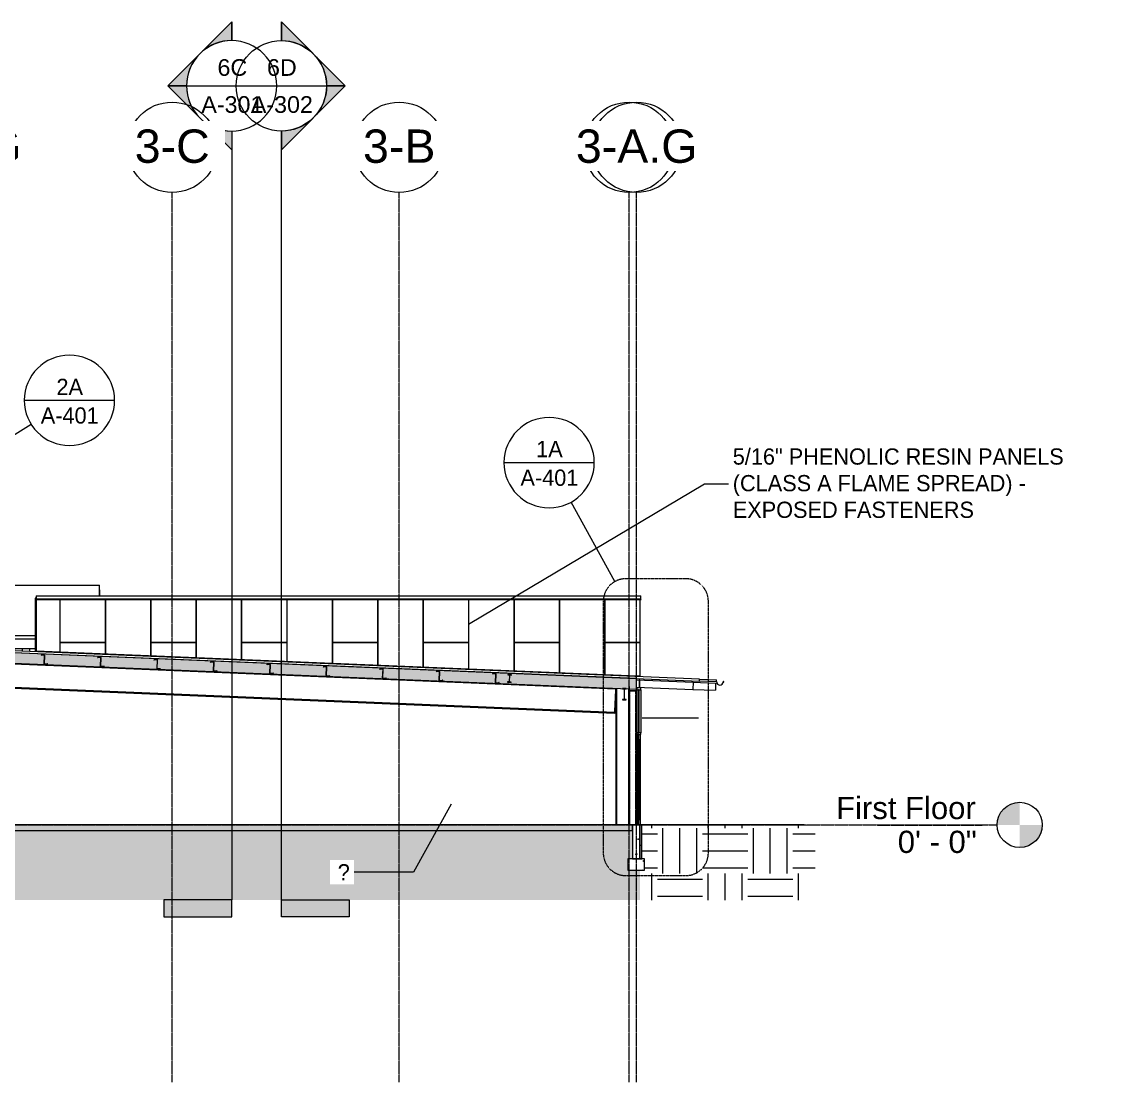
# Model space of a CAD drawing. Header units: inches. Extents: x 21386 to 98546, y -290 to 853.
# Drawn here: x 39032 to 40199, y -273 to 853 of the extents above; entities that cross this region are included whole.
import ezdxf

# ---------------------------------------------------------------- set-up
doc = ezdxf.new("R2010")
doc.units = ezdxf.units.IN
doc.header["$MEASUREMENT"] = 0
for name, pattern in [('Dash Dot 3_16_', [0.3125, 0.1875, -0.0625, 0, -0.0625]), ('Grid Line 1_2_', [0.875, 0.5, -0.125, 0.125, -0.125]), ('Hidden 1_8_', [0.1875, 0.125, -0.0625])]:
    doc.linetypes.add(name, pattern=pattern)
for name, color, linetype, lineweight in [('A-ANNO-IDEN', 131, 'Continuous', 9), ('A-ANNO-SYMB', 150, 'Continuous', 9), ('A-CLNG', 13, 'Continuous', 13), ('A-CLNG-PATT', 13, 'Continuous', 25), ('A-DOOR', 31, 'Continuous', 13), ('A-FLOR', 192, 'Continuous', 13), ('A-FLOR-LEVL', 51, 'Continuous', 9), ('A-FLOR-PATT', 8, 'Continuous', 25), ('A-GLAZ-CURT', 52, 'Continuous', 13), ('A-GLAZ-CWMG', 51, 'Continuous', 13), ('A-ROOF', 132, 'Continuous', 13), ('A-ROOF-OTLN', 132, 'Continuous', 9), ('A-WALL', 113, 'Continuous', 13), ('A-WALL-PATT', 111, 'Continuous', 25), ('C-TOPO', 7, 'Continuous', 13), ('EOP-PR', 4, 'Continuous', 70), ('G-ANNO-SYMB', 111, 'Continuous', 9), ('I-WALL', 2, 'Continuous', 13), ('L-SITE-WALL', 31, 'Continuous', 13), ('M-EQPM', 50, 'Continuous', 13), ('S-BEAM', 12, 'Continuous', 13), ('S-COLS', 52, 'Continuous', 13), ('S-FNDN', 32, 'Continuous', 13), ('S-GRID', 1, 'Continuous', 9), ('S-GRID-IDEN', 1, 'Continuous', 9)]:
    doc.layers.add(name, color=color, linetype=linetype, lineweight=lineweight)
doc.styles.add('Arial_1', font='arial.ttf', dxfattribs={"height": 23.60479})
doc.styles.add('Arial_2', font='arial.ttf', dxfattribs={"height": 35.407186})
doc.styles.add('Arial_3', font='arial.ttf', dxfattribs={"height": 17.703593})
doc.styles.add('Century Gothic', font='GOTHIC.TTF', dxfattribs={"height": 17.245342})
pattern_1 = [(50, (-87780.87, 98.42), (55.0854, -4.819842), [5.76, -63.36]), (355, (-87780.87, 98.42), (-10.65569, 57.76853), [4.608, -50.688]), (100.451, (-87776.28, 98.02), (44.429468, 52.94866), [4.895, -53.848]), (46.184, (-87780.87, 113.78), (81.96444, -12.71212), [8.64, -95.04]), (96.636, (-87774.04, 112.72), (71.7815, 74.81238), [7.343, -80.772]), (351.184, (-87780.87, 113.78), (71.78195, 74.81243), [6.912, -76.032]), (21, (-87773.19, 109.94), (45.84207, -30.92146), [5.76, -63.36]), (326, (-87773.19, 109.94), (18.687064, 55.691476), [4.608, -50.688]), (71.451, (-87769.37, 107.363), (64.52891, 24.77011), [4.895, -53.848]), (37.5, (-87780.871, 98.42), (0.9338946, 25.566816), [2.534, -47.539, 2.534, -48.922, -50.88]), (37.5, (-87780.871, 98.42), (0.9338946, 25.566816), [-101.53, 2.534, -48.346]), (7.5, (-87780.87, 98.42), (20.20404, 30.291303), [2.534, -26.803, 2.534, -46.387, -19.392]), (7.5, (-87780.87, 98.42), (20.20404, 30.291303), [-78.259, 2.534, -16.858]), (327.5, (-87797.998, 98.42), (40.9977845, -1.7324026), [2.534, -16.666, 2.534, -57.37, -79.488]), (327.5, (-87797.998, 98.42), (40.9977845, -1.7324026), [-79.104, 2.534, -76.954]), (317.5, (-87805.678, 98.42), (44.788883, 7.687839), [2.534, -22.426, 2.534, -37.248, -56.448]), (317.5, (-87805.678, 98.42), (44.788883, 7.687839), [-64.742, 2.534, -53.914])]
pattern_2 = [(0, (-87780.87, 98.42), (48, 48), [48, -48]), (0, (-87780.87, 116.42), (48, 48), [48, -48]), (0, (-87780.87, 134.42), (48, 48), [48, -48]), (90, (-87774.87, 140.42), (-48, 48), [48, -48]), (90, (-87756.87, 140.42), (-48, 48), [48, -48]), (90, (-87738.87, 140.42), (-48, 48), [48, -48])]
pattern_3 = [(0, (-83820.16, 145.5), (-193, 193), [48, -145]), (90, (-83820.16, 145.5), (-193, 1e-14), [96.25, -96.75]), (180, (-83772.16, 241.75), (-193, 193), [48, -145]), (90, (-83772.16, 145.5), (-193, 1e-14), [96.25, -96.75]), (180, (-83772.16, 242), (-193, 193), [48, -145]), (90, (-83772.16, 242), (-193, 1e-14), [96.25, -96.75]), (0, (-83820.16, 338.25), (-193, 193), [48, -145]), (90, (-83820.16, 242), (-193, 1e-14), [96.25, -96.75]), (0, (-83771.91, 193.5), (-193, 193), [48, -145]), (90, (-83771.91, 145.25), (-193, 1e-14), [48.25, -144.75]), (90, (-83723.91, 145.25), (-193, 1e-14), [48.25, -144.75]), (0, (-83771.91, 290), (-193, 193), [48, -145]), (90, (-83771.91, 193.75), (-193, 1e-14), [96.25, -96.75]), (180, (-83723.91, 193.75), (-193, 193), [48, -145]), (90, (-83723.91, 193.75), (-193, 1e-14), [96.25, -96.75]), (90, (-83771.91, 290.25), (-193, 1e-14), [48, -145]), (180, (-83723.91, 290.25), (-193, 193), [48, -145]), (90, (-83723.91, 290.25), (-193, 1e-14), [48, -145]), (0, (-83723.66, 145.5), (-193, 193), [48, -145]), (90, (-83723.66, 145.5), (-193, 1e-14), [96.25, -96.75]), (180, (-83675.66, 241.75), (-193, 193), [48, -145]), (90, (-83675.66, 145.5), (-193, 1e-14), [96.25, -96.75]), (180, (-83675.66, 242), (-193, 193), [48, -145]), (90, (-83675.66, 242), (-193, 1e-14), [96.25, -96.75]), (180, (-83675.66, 338.25), (-193, 193), [48, -145]), (90, (-83723.66, 242), (-193, 1e-14), [96.25, -96.75]), (0, (-83675.41, 193.5), (-193, 193), [48, -145]), (90, (-83675.41, 145.25), (-193, 1e-14), [48.25, -144.75]), (90, (-83627.41, 145.25), (-193, 1e-14), [48.25, -144.75]), (0, (-83675.41, 290), (-193, 193), [48, -145]), (90, (-83675.41, 193.75), (-193, 1e-14), [96.25, -96.75]), (180, (-83627.41, 193.75), (-193, 193), [48, -145]), (90, (-83627.41, 193.75), (-193, 1e-14), [96.25, -96.75]), (90, (-83675.41, 290.25), (-193, 1e-14), [48, -145]), (180, (-83627.41, 290.25), (-193, 193), [48, -145]), (90, (-83627.41, 290.25), (-193, 1e-14), [48, -145])]
pattern_4 = [(45, (-87780.87, 98.42), (-19.00703, 19.00703), []), (45, (-87780.87, 127.22), (-19.00703, 19.00703), [])]

# ---------------------------------------------------------------- blocks, each defined once
blk = doc.blocks.new('Struct_Xcel_Sports Complex_rvt-4-Building Section - East_West looking South')
at = {"layer": 'A-FLOR-PATT', "lineweight": 9}
h = blk.add_hatch(dxfattribs=at)
h.set_pattern_fill('FP_58', color=256, style=0, pattern_type=2)
h.set_pattern_definition(pattern_1)
h.paths.add_polyline_path([(-26273.4, -6), (-22066.1, -6), (-22066.1, 0), (-26273.4, 0), (-26273.4, -1.7)], flags=0)
at = {"layer": 'A-WALL-PATT', "lineweight": 9}
h = blk.add_hatch(dxfattribs=at)
h.set_pattern_fill('FP_58', color=8, style=0, pattern_type=2)
h.set_pattern_definition(pattern_1)
h.paths.add_polyline_path([(-22066.1, -36), (-22058.1, -36), (-22058.1, 0), (-22066.1, 0), (-22066.1, -1.7)], flags=0)
at = {"layer": 'S-FNDN', "lineweight": 9}
h = blk.add_hatch(dxfattribs=at)
h.set_pattern_fill('FP_58', color=8, style=0, pattern_type=2)
h.set_pattern_definition(pattern_1)
h.paths.add_polyline_path([(-22053.1, -48), (-22053.1, -36), (-22071.1, -36), (-22071.1, -48)], flags=0)
at = {"layer": 'A-FLOR', "color": 7}
for p, q in [((-22066.1, 0), (-26273.4, 0)), ((-22066.1, -6), (-22066.1, 0)), ((-26273.4, -6), (-22066.1, -6))]:
    blk.add_line(p, q, dxfattribs=at)
at = {"layer": 'L-SITE-WALL', "color": 7}
for p, q in [((-22066.1, 0), (-22066.1, -36)), ((-22058.1, 0), (-22066.1, 0)), ((-22058.1, -36), (-22058.1, 0)), ((-22066.1, -36), (-22058.1, -36))]:
    blk.add_line(p, q, dxfattribs=at)
at = {"layer": 'S-FNDN', "color": 7}
for p, q in [((-22053.1, -36), (-22071.1, -36)), ((-22071.1, -36), (-22071.1, -48)), ((-22053.1, -48), (-22053.1, -36)), ((-22071.1, -48), (-22053.1, -48))]:
    blk.add_line(p, q, dxfattribs=at)
blk = doc.blocks.new('W-Wide Flange - 2_-3_ deep-1401636-Building Section - East_West looking South')
at = {"layer": 'S-BEAM', "color": 8, "lineweight": 9}
for p, q in [((-22084.2, 144.1), (-22780.6, 173.1)), ((-22780.6, 148.8), (-22085.2, 119.8)), ((-22085.3, 118.5), (-22780.6, 147.4)), ((-22084.2, 143.2), (-22085.2, 120.7)), ((-22084.2, 145.2), (-22084.2, 144.1)), ((-22084.2, 144.1), (-22084.2, 143.2)), ((-22085.2, 119.8), (-22085.3, 118.5)), ((-22085.2, 120.7), (-22085.2, 119.8))]:
    blk.add_line(p, q, dxfattribs=at)
blk = doc.blocks.new('Girt_Z - 10_D-V188-Building Section - East_West looking South')
at = {"layer": 'S-BEAM', "lineweight": 9}
h = blk.add_hatch(dxfattribs=at)
h.set_pattern_fill('FP_55', color=8, style=0, pattern_type=2)
h.set_pattern_definition(pattern_4)
h.paths.add_polyline_path([(-22687.9, 170.6), (-22687.4, 171.1), (-22687.5, 171.2), (-22687.9, 170.7), (-22691.1, 170.8), (-22691.3, 170.7)], flags=0)
h.paths.add_polyline_path([(-22691.3, 170.7), (-22691.1, 170.9), (-22690.7, 180.5), (-22690.8, 180.5), (-22691.1, 174.1)], flags=0)
h.paths.add_polyline_path([(-22694.3, 180.2), (-22693.8, 180.7), (-22690.9, 180.6), (-22690.9, 180.7), (-22693.9, 180.8), (-22694.4, 180.3)], flags=0)
at = {"layer": 'S-BEAM', "color": 7}
for p, q in [((-22693.9, 180.8), (-22694.4, 180.3)), ((-22694.4, 180.3), (-22694.3, 180.2)), ((-22694.3, 180.2), (-22693.8, 180.7)), ((-22690.9, 180.7), (-22693.9, 180.8)), ((-22693.8, 180.7), (-22690.9, 180.6)), ((-22690.8, 180.5), (-22691.3, 170.7)), ((-22691.1, 170.9), (-22690.7, 180.5)), ((-22691.3, 170.7), (-22687.9, 170.6)), ((-22687.9, 170.7), (-22691.1, 170.8)), ((-22687.5, 171.2), (-22687.9, 170.7)), ((-22687.9, 170.6), (-22687.4, 171.1)), ((-22687.4, 171.1), (-22687.5, 171.2))]:
    blk.add_line(p, q, dxfattribs=at)
for centre, radius, start, end in [((-22690.9, 180.5), 0.187, 357.6141, 87.6141), ((-22690.9, 180.5), 0.0782, 357.6141, 85.4913), ((-22691.1, 170.9), 0.0782, 177.6141, 264.5717)]:
    blk.add_arc(centre, radius, start, end, dxfattribs=at)
blk = doc.blocks.new('Girt_Z - 10_D-V189-Building Section - East_West looking South')
at = {"layer": 'S-BEAM', "color": 7}
for p, q in [((-22633.9, 178.4), (-22634.4, 177.8)), ((-22634.4, 177.8), (-22634.3, 177.7)), ((-22634.3, 177.7), (-22633.9, 178.2)), ((-22631, 178.2), (-22633.9, 178.4)), ((-22633.9, 178.2), (-22631, 178.1)), ((-22630.9, 178), (-22631.3, 168.2)), ((-22631.2, 168.4), (-22630.8, 178)), ((-22631.3, 168.2), (-22627.9, 168.1)), ((-22628, 168.2), (-22631.1, 168.3)), ((-22627.5, 168.7), (-22628, 168.2)), ((-22627.9, 168.1), (-22627.4, 168.6)), ((-22627.4, 168.6), (-22627.5, 168.7))]:
    blk.add_line(p, q, dxfattribs=at)
for centre, radius, start, end in [((-22631, 178), 0.187, 357.6141, 87.6141), ((-22631, 178), 0.0782, 357.6141, 85.4913), ((-22631.1, 168.4), 0.0782, 177.6141, 264.5717)]:
    blk.add_arc(centre, radius, start, end, dxfattribs=at)
blk = doc.blocks.new('Girt_Z - 10_D-V190-Building Section - East_West looking South')
at = {"layer": 'S-BEAM', "lineweight": 9}
h = blk.add_hatch(dxfattribs=at)
h.set_pattern_fill('FP_55', color=8, style=0, pattern_type=2)
h.set_pattern_definition(pattern_4)
h.paths.add_polyline_path([(-22568, 165.6), (-22567.5, 166.2), (-22567.6, 166.2), (-22568, 165.7), (-22571.2, 165.8), (-22571.4, 165.7)], flags=0)
h.paths.add_polyline_path([(-22571.4, 165.7), (-22571.2, 165.9), (-22570.8, 175.5), (-22571, 175.5)], flags=0)
h.paths.add_polyline_path([(-22574.4, 175.2), (-22573.9, 175.7), (-22571, 175.6), (-22571, 175.7), (-22574, 175.9), (-22574.5, 175.3)], flags=0)
at = {"layer": 'S-BEAM', "color": 7}
for p, q in [((-22574, 175.9), (-22574.5, 175.3)), ((-22574.5, 175.3), (-22574.4, 175.2)), ((-22574.4, 175.2), (-22573.9, 175.7)), ((-22571, 175.7), (-22574, 175.9)), ((-22573.9, 175.7), (-22571, 175.6)), ((-22571, 175.5), (-22571.4, 165.7)), ((-22571.2, 165.9), (-22570.8, 175.5)), ((-22571.4, 165.7), (-22568, 165.6)), ((-22568, 165.7), (-22571.2, 165.8)), ((-22568, 165.6), (-22567.5, 166.2)), ((-22567.6, 166.2), (-22568, 165.7)), ((-22567.5, 166.2), (-22567.6, 166.2))]:
    blk.add_line(p, q, dxfattribs=at)
for centre, radius, start, end in [((-22571, 175.5), 0.187, 357.6141, 87.6141), ((-22571, 175.5), 0.0782, 357.6141, 85.4913), ((-22571.2, 165.9), 0.0782, 177.6141, 264.5717)]:
    blk.add_arc(centre, radius, start, end, dxfattribs=at)
blk = doc.blocks.new('Girt_Z - 10_D-V191-Building Section - East_West looking South')
at = {"layer": 'S-BEAM', "lineweight": 9}
h = blk.add_hatch(dxfattribs=at)
h.set_pattern_fill('FP_55', color=8, style=0, pattern_type=2)
h.set_pattern_definition(pattern_4)
h.paths.add_polyline_path([(-22508, 163.1), (-22507.5, 163.7), (-22507.6, 163.7), (-22508.1, 163.2), (-22511.2, 163.3), (-22511.4, 163.2)], flags=0)
h.paths.add_polyline_path([(-22511.4, 163.2), (-22511.3, 163.4), (-22510.9, 173), (-22511, 173)], flags=0)
h.paths.add_polyline_path([(-22514.4, 172.7), (-22514, 173.2), (-22511.1, 173.1), (-22511.1, 173.2), (-22514, 173.4), (-22514.5, 172.8)], flags=0)
at = {"layer": 'S-BEAM', "color": 7}
for p, q in [((-22514, 173.4), (-22514.5, 172.8)), ((-22514.5, 172.8), (-22514.4, 172.7)), ((-22514.4, 172.7), (-22514, 173.2)), ((-22511.1, 173.2), (-22514, 173.4)), ((-22514, 173.2), (-22511.1, 173.1)), ((-22511, 173), (-22511.4, 163.2)), ((-22511.3, 163.4), (-22510.9, 173)), ((-22507.6, 163.7), (-22508.1, 163.2)), ((-22508, 163.1), (-22507.5, 163.7)), ((-22507.5, 163.7), (-22507.6, 163.7)), ((-22511.4, 163.2), (-22508, 163.1)), ((-22508.1, 163.2), (-22511.2, 163.3))]:
    blk.add_line(p, q, dxfattribs=at)
for centre, radius, start, end in [((-22511.2, 163.4), 0.0782, 177.6141, 264.5717), ((-22511.1, 173), 0.187, 357.6141, 87.6141), ((-22511.1, 173), 0.0782, 357.6141, 85.4913)]:
    blk.add_arc(centre, radius, start, end, dxfattribs=at)
blk = doc.blocks.new('Girt_Z - 10_D-V192-Building Section - East_West looking South')
at = {"layer": 'S-BEAM', "color": 7}
for p, q in [((-22454.1, 170.9), (-22454.6, 170.3)), ((-22454.6, 170.3), (-22454.5, 170.2)), ((-22454.5, 170.2), (-22454, 170.7)), ((-22451.1, 170.7), (-22454.1, 170.9)), ((-22454, 170.7), (-22451.1, 170.6)), ((-22451.1, 170.5), (-22451.5, 160.7)), ((-22451.3, 160.9), (-22450.9, 170.5)), ((-22451.5, 160.7), (-22448.1, 160.6)), ((-22448.1, 160.7), (-22451.3, 160.8)), ((-22448.1, 160.6), (-22447.6, 161.2)), ((-22447.7, 161.2), (-22448.1, 160.7)), ((-22447.6, 161.2), (-22447.7, 161.2))]:
    blk.add_line(p, q, dxfattribs=at)
for centre, radius, start, end in [((-22451.1, 170.5), 0.187, 357.6141, 87.6141), ((-22451.1, 170.5), 0.0782, 357.6141, 85.4913), ((-22451.3, 160.9), 0.0782, 177.6141, 264.5717)]:
    blk.add_arc(centre, radius, start, end, dxfattribs=at)
blk = doc.blocks.new('Girt_Z - 10_D-V193-Building Section - East_West looking South')
at = {"layer": 'S-BEAM', "lineweight": 9}
h = blk.add_hatch(dxfattribs=at)
h.set_pattern_fill('FP_55', color=8, style=0, pattern_type=2)
h.set_pattern_definition(pattern_4)
h.paths.add_polyline_path([(-22388.1, 158.1), (-22387.6, 158.7), (-22387.7, 158.7), (-22388.2, 158.2), (-22391.3, 158.3), (-22391.5, 158.2)], flags=0)
h.paths.add_polyline_path([(-22391.5, 158.2), (-22391.4, 158.4), (-22391, 168), (-22391.1, 168)], flags=0)
h.paths.add_polyline_path([(-22394.5, 167.7), (-22394.1, 168.2), (-22391.2, 168.1), (-22391.2, 168.2), (-22394.1, 168.4), (-22394.6, 167.8)], flags=0)
at = {"layer": 'S-BEAM', "color": 7}
for p, q in [((-22394.1, 168.4), (-22394.6, 167.8)), ((-22394.6, 167.8), (-22394.5, 167.7)), ((-22394.5, 167.7), (-22394.1, 168.2)), ((-22391.2, 168.2), (-22394.1, 168.4)), ((-22394.1, 168.2), (-22391.2, 168.1)), ((-22391.1, 168), (-22391.5, 158.2)), ((-22391.4, 158.4), (-22391, 168)), ((-22391.5, 158.2), (-22388.1, 158.1)), ((-22388.2, 158.2), (-22391.3, 158.3)), ((-22387.7, 158.7), (-22388.2, 158.2)), ((-22388.1, 158.1), (-22387.6, 158.7)), ((-22387.6, 158.7), (-22387.7, 158.7))]:
    blk.add_line(p, q, dxfattribs=at)
for centre, radius, start, end in [((-22391.2, 168.1), 0.187, 357.6141, 87.6141), ((-22391.2, 168.1), 0.0782, 357.6141, 85.4913), ((-22391.3, 158.4), 0.0782, 177.6141, 264.5717)]:
    blk.add_arc(centre, radius, start, end, dxfattribs=at)
blk = doc.blocks.new('Carrier_48TC_Standard_Efficiency_Gas_Heat_Electric_Cooling_Packaged_Rooftop_Unit_3_to_15_nominal_tons - 15 ton 48TC__16-V194-Building Section - East_West looking South')
at = {"layer": 'M-EQPM', "color": 8, "lineweight": 9}
for p, q in [((-22748.4, 254.7), (-22632.5, 254.7)), ((-22748.4, 197.3), (-22748.4, 254.7)), ((-22632.5, 243.5), (-22632.5, 254.7)), ((-22632.5, 249.6), (-22632.4, 249.6)), ((-22632.4, 249.6), (-22632.4, 243.5)), ((-22748.4, 201.1), (-22700.8, 201.1)), ((-22748.4, 187.1), (-22748.4, 201.1)), ((-22700.8, 197.3), (-22748.4, 197.3)), ((-22700.8, 187.1), (-22748.4, 187.1))]:
    blk.add_line(p, q, dxfattribs=at)
blk = doc.blocks.new('W-Wide Flange - W12X19-1098423-Building Section - East_West looking South')
at = {"layer": 'S-BEAM', "lineweight": 9}
h = blk.add_hatch(dxfattribs=at)
h.set_pattern_fill('FP_55', color=8, style=0, pattern_type=2)
h.set_pattern_definition(pattern_4)
h.paths.add_polyline_path([(-22072.6, 132.9), (-22072.6, 133.2), (-22074, 133.2), (-22074.4, 133.4), (-22074.5, 133.7), (-22074.5, 144.2), (-22074.4, 144.5), (-22074, 144.7), (-22072.6, 144.7), (-22072.6, 145.1), (-22076.6, 145.1), (-22076.6, 144.7), (-22075.3, 144.7), (-22074.9, 144.5), (-22074.8, 144.2), (-22074.8, 133.7), (-22074.9, 133.4), (-22075.3, 133.2), (-22076.6, 133.2), (-22076.6, 132.9)], flags=0)
at = {"layer": 'S-BEAM', "color": 7}
for p, q in [((-22072.6, 145.1), (-22076.6, 145.1)), ((-22076.6, 145.1), (-22076.6, 144.7)), ((-22076.6, 144.7), (-22075.3, 144.7)), ((-22074.8, 144.2), (-22074.8, 133.7)), ((-22074.5, 133.7), (-22074.5, 144.2)), ((-22074, 144.7), (-22072.6, 144.7)), ((-22072.6, 144.7), (-22072.6, 145.1)), ((-22075.3, 133.2), (-22076.6, 133.2)), ((-22076.6, 133.2), (-22076.6, 132.9)), ((-22076.6, 132.9), (-22072.6, 132.9)), ((-22072.6, 133.2), (-22074, 133.2)), ((-22072.6, 132.9), (-22072.6, 133.2))]:
    blk.add_line(p, q, dxfattribs=at)
for centre, start, end in [((-22075.3, 144.2), 0, 90), ((-22074, 144.2), 90, 180), ((-22075.3, 133.7), 270, 0), ((-22074, 133.7), 180, 270)]:
    blk.add_arc(centre, 0.525, start, end, dxfattribs=at)
blk = doc.blocks.new('Girt_Z - 10_D-1390502-Building Section - East_West looking South')
at = {"layer": 'S-BEAM', "color": 7}
for p, q in [((-22334.2, 165.9), (-22334.7, 165.3)), ((-22334.7, 165.3), (-22334.6, 165.2)), ((-22334.6, 165.2), (-22334.1, 165.8)), ((-22331.2, 165.7), (-22334.2, 165.9)), ((-22334.1, 165.8), (-22331.2, 165.6)), ((-22331.2, 165.5), (-22331.6, 155.7)), ((-22331.5, 155.9), (-22331.1, 165.5)), ((-22331.6, 155.7), (-22328.2, 155.6)), ((-22328.2, 155.7), (-22331.4, 155.8)), ((-22328.2, 155.6), (-22327.7, 156.2)), ((-22327.8, 156.2), (-22328.2, 155.7)), ((-22327.7, 156.2), (-22327.8, 156.2))]:
    blk.add_line(p, q, dxfattribs=at)
for centre, radius, start, end in [((-22331.2, 165.6), 0.187, 357.6141, 87.6141), ((-22331.2, 165.6), 0.0782, 357.6141, 85.4913), ((-22331.4, 155.9), 0.0782, 177.6141, 264.5717)]:
    blk.add_arc(centre, radius, start, end, dxfattribs=at)
blk = doc.blocks.new('Dimension Lumber - 5_5 x 7_5 Glulam-1777808-Building Section - East_West looking South')
at = {"layer": 'S-BEAM', "color": 8, "lineweight": 9}
for p, q in [((-22002, 144), (-21978, 143)), ((-22001.7, 151.5), (-21977.7, 150.5)), ((-21977.7, 150.5), (-21978, 143))]:
    blk.add_line(p, q, dxfattribs=at)
blk = doc.blocks.new('Dimension Lumber - 5_5 x 7_5 Glulam-1777807-Building Section - East_West looking South')
at = {"layer": 'S-BEAM', "color": 8, "lineweight": 9}
for p, q in [((-22061.6, 154), (-22001.7, 151.5)), ((-22061.6, 146.5), (-22002, 144)), ((-22001.7, 151.5), (-22002, 144))]:
    blk.add_line(p, q, dxfattribs=at)
blk = doc.blocks.new('W-Wide Flange - W8X15-1355454-Building Section - East_West looking South')
at = {"layer": 'S-BEAM', "color": 7}
for p, q in [((-22197.5, 151.9), (-22198.9, 151.9)), ((-22198.9, 151.9), (-22198.9, 151.6)), ((-22198.5, 159.7), (-22198.6, 159.4)), ((-22198.6, 159.4), (-22197.2, 159.3)), ((-22194.5, 159.5), (-22198.5, 159.7)), ((-22196.7, 158.8), (-22197, 152.3)), ((-22196.7, 152.3), (-22196.5, 158.8)), ((-22194.9, 151.8), (-22196.2, 151.8)), ((-22195.9, 159.3), (-22194.6, 159.2)), ((-22194.9, 151.4), (-22194.9, 151.8)), ((-22194.6, 159.2), (-22194.5, 159.5)), ((-22198.9, 151.6), (-22194.9, 151.4))]:
    blk.add_line(p, q, dxfattribs=at)
for centre, radius, start, end in [((-22197.5, 152.4), 0.497, 267.6141, 357.6141), ((-22197.2, 158.8), 0.497, 357.6141, 87.6141), ((-22196.2, 152.3), 0.498, 177.6141, 267.6141), ((-22196, 158.8), 0.498, 87.6141, 177.6141)]:
    blk.add_arc(centre, radius, start, end, dxfattribs=at)
blk = doc.blocks.new('Girt_C - 8_D-1405486-Building Section - East_West looking South')
at = {"layer": 'S-BEAM', "lineweight": 9}
h = blk.add_hatch(dxfattribs=at)
h.set_pattern_fill('FP_55', color=8, style=0, pattern_type=2)
h.set_pattern_definition(pattern_4)
h.paths.add_polyline_path([(-22061.8, 142.4), (-22061.8, 142.5), (-22069.5, 142.5), (-22069.5, 142.4)], flags=0)
h.paths.add_polyline_path([(-22069.5, 142.6), (-22069.5, 145.9), (-22069, 146.3), (-22069.1, 146.4), (-22069.6, 145.9), (-22069.6, 142.6)], flags=0)
h.paths.add_polyline_path([(-22061.7, 142.6), (-22061.6, 142.6), (-22061.6, 145.9), (-22062.2, 146.4), (-22062.3, 146.3), (-22061.7, 145.9)], flags=0)
at = {"layer": 'S-BEAM', "color": 7}
for p, q in [((-22069.1, 146.4), (-22069.6, 145.9)), ((-22069.6, 145.9), (-22069.6, 142.6)), ((-22069.5, 145.9), (-22069, 146.3)), ((-22069.5, 142.6), (-22069.5, 145.9)), ((-22061.8, 142.5), (-22069.5, 142.5)), ((-22069.5, 142.4), (-22061.8, 142.4)), ((-22069, 146.3), (-22069.1, 146.4)), ((-22062.2, 146.4), (-22062.3, 146.3)), ((-22062.3, 146.3), (-22061.7, 145.9)), ((-22061.6, 145.9), (-22062.2, 146.4)), ((-22061.7, 145.9), (-22061.7, 142.6)), ((-22061.6, 142.6), (-22061.6, 145.9))]:
    blk.add_line(p, q, dxfattribs=at)
for centre, radius, start, end in [((-22069.5, 142.6), 0.188, 180, 270), ((-22069.5, 142.6), 0.0782, 183.0424, 270), ((-22061.8, 142.6), 0.0782, 270, 357.8773), ((-22061.8, 142.6), 0.188, 270, 0)]:
    blk.add_arc(centre, radius, start, end, dxfattribs=at)
blk = doc.blocks.new('Sliding Door - one-1832053-Building Section - East_West looking South')
at = {"layer": 'A-DOOR', "color": 7}
for p, q in [((-22059.3, 96), (-22061, 96)), ((-22061, 96), (-22061, 91)), ((-22059.3, 91), (-22059.3, 96)), ((-22061, 91), (-22059.3, 91)), ((-22060.5, 91), (-22060.5, 5)), ((-22059.8, 91), (-22060.5, 91)), ((-22059.8, 5), (-22059.8, 91)), ((-22059.3, 5), (-22061, 5)), ((-22061, 5), (-22061, 0)), ((-22061, 0), (-22059.3, 0)), ((-22060.5, 5), (-22059.8, 5)), ((-22059.3, 0), (-22059.3, 5))]:
    blk.add_line(p, q, dxfattribs=at)
at = {"layer": 'A-DOOR', "color": 8, "lineweight": 9}
for p, q in [((-22057.5, 0), (-22057.5, 96)), ((-22061, 91), (-22061, 5)), ((-22059.3, 91), (-22059.3, 5))]:
    blk.add_line(p, q, dxfattribs=at)
blk = doc.blocks.new('System Panel - INSULATED LOW-E GLAZING _SEE ELEVATIONS FOR U-FACTOR_ SHGC_ _ LT_-1832054-Building Section - East_West looking South')
at = {"layer": 'A-GLAZ-CURT', "color": 7}
for p, q in [((-22058.8, 143.5), (-22059.8, 143.5)), ((-22059.8, 143.5), (-22059.8, 98)), ((-22058.8, 98), (-22058.8, 143.5)), ((-22059.8, 98), (-22058.8, 98))]:
    blk.add_line(p, q, dxfattribs=at)
at = {"layer": 'A-GLAZ-CURT', "color": 10, "lineweight": 9}
for p, q in [((-22059.8, 143.5), (-22058.8, 143.5)), ((-22059.8, 143.5), (-22059.8, 98)), ((-22058.8, 98), (-22058.8, 143.5)), ((-22059.8, 98), (-22058.8, 98))]:
    blk.add_line(p, q, dxfattribs=at)
blk = doc.blocks.new('Rectangular Mullion - Exterior 2_ x 4_5_-1832046-Building Section - East_West looking South')
at = {"layer": 'A-GLAZ-CWMG', "color": 7}
for p, q in [((-22057, 145.5), (-22061.5, 145.5)), ((-22061.5, 145.5), (-22061.5, 143.5)), ((-22061.5, 143.5), (-22057, 143.5)), ((-22057, 143.5), (-22057, 145.5))]:
    blk.add_line(p, q, dxfattribs=at)
blk = doc.blocks.new('Rectangular Mullion - Exterior 2_ x 4_5_-1832048-Building Section - East_West looking South')
at = {"layer": 'A-GLAZ-CWMG', "color": 7}
for p, q in [((-22057, 98), (-22061.5, 98)), ((-22061.5, 98), (-22061.5, 96)), ((-22061.5, 96), (-22057, 96)), ((-22057, 96), (-22057, 98))]:
    blk.add_line(p, q, dxfattribs=at)
blk = doc.blocks.new('Rectangular Mullion - Exterior 2_ x 4_5_-V287-Building Section - East_West looking South')
at = {"layer": 'A-GLAZ-CWMG', "color": 10, "lineweight": 9}
for p, q in [((-22061.5, 143.5), (-22059.8, 143.5)), ((-22059.8, 143.5), (-22058.8, 143.5)), ((-22058.8, 143.5), (-22057, 143.5)), ((-22059.8, 98), (-22061.5, 98)), ((-22058.8, 98), (-22059.8, 98)), ((-22057, 98), (-22058.8, 98))]:
    blk.add_line(p, q, dxfattribs=at)
at = {"layer": 'A-GLAZ-CWMG', "color": 8, "lineweight": 9}
for p, q in [((-22061.5, 143.5), (-22061.5, 98)), ((-22057, 143.5), (-22057, 98))]:
    blk.add_line(p, q, dxfattribs=at)
blk = doc.blocks.new('C-Channel-Column - C8X13_7-1665977-Building Section - East_West looking South')
at = {"layer": 'S-COLS', "color": 8, "linetype": 'Hidden 1_8_', "lineweight": 9}
for p, q in [((-22068.9, 0), (-22068.9, 142.4)), ((-22062.4, 0), (-22062.4, 142.4))]:
    blk.add_line(p, q, dxfattribs=at)
blk = doc.blocks.new('Level - Level Head - Circle-15001-Building Section - East_West looking South')
at = {"layer": 'A-FLOR-LEVL'}
h = blk.add_hatch(color=256, dxfattribs=at)
edge = h.paths.add_edge_path(flags=0)
edge.add_line((-21654.6, 0), (-21678.6, 0))
edge.add_arc((-21654.6, 0), 24, 90, 180, ccw=False)
edge.add_line((-21654.6, 24), (-21654.6, 0))
h = blk.add_hatch(color=256, dxfattribs=at)
edge = h.paths.add_edge_path(flags=0)
edge.add_line((-21654.6, -24), (-21654.6, 0))
edge.add_line((-21654.6, 0), (-21630.6, 0))
edge.add_arc((-21654.6, 0), 24, 270, 360, ccw=False)
blk.add_circle((-21654.6, 0), 24, dxfattribs=at)
blk = doc.blocks.new('Section - 3_32_ x 3_8_-18514-Building Section - East_West looking South')
at = {"layer": 'G-ANNO-SYMB'}
blk.add_hatch(color=256, dxfattribs=at).paths.add_polyline_path([(-22946.2, -26.7), (-22874.2, -26.7), (-22874.2, -44.7), (-22946.2, -44.7)], flags=0)
for p, q in [((-22946.2, -26.7), (-22946.2, -44.7)), ((-22874.2, -26.7), (-22946.2, -26.7)), ((-22874.2, -44.7), (-22874.2, -26.7)), ((-22946.2, -44.7), (-22874.2, -44.7))]:
    blk.add_line(p, q, dxfattribs=at)
blk = doc.blocks.new('Section - Section Head - Filled-1526-Building Section - East_West looking South')
at = {"layer": 'G-ANNO-SYMB'}
h = blk.add_hatch(color=256, dxfattribs=at)
edge = h.paths.add_edge_path(flags=0)
edge.add_arc((-22874.2, 528), 48.1, 90, 132.0784, ccw=False)
edge.add_line((-22874.2, 576.1), (-22874.2, 595.9))
edge.add_line((-22874.2, 595.9), (-22906.4, 563.7))
h = blk.add_hatch(color=256, dxfattribs=at)
edge = h.paths.add_edge_path(flags=0)
edge.add_line((-22908.1, 561.9), (-22942, 528))
edge.add_line((-22942, 528), (-22922.2, 528))
edge.add_arc((-22874.2, 528), 48, 135, 180, ccw=False)
h = blk.add_hatch(color=256, dxfattribs=at)
edge = h.paths.add_edge_path(flags=0)
edge.add_arc((-22874.2, 528), 48, 180, 225, ccw=False)
edge.add_line((-22922.2, 528), (-22942, 528))
edge.add_line((-22942, 528), (-22908.1, 494.1))
h = blk.add_hatch(color=256, dxfattribs=at)
edge = h.paths.add_edge_path(flags=0)
edge.add_line((-22906.4, 492.3), (-22874.2, 460.1))
edge.add_line((-22874.2, 460.1), (-22874.2, 479.9))
edge.add_arc((-22874.2, 528), 48.1, 227.9216, 270, ccw=False)
for p, q in [((-22942, 528), (-22874.2, 595.9)), ((-22906.4, 563.7), (-22874.2, 595.9)), ((-22874.2, 576), (-22874.2, 595.9)), ((-22874.2, 595.9), (-22874.2, 576.1)), ((-22942, 528), (-22908.1, 561.9)), ((-22942, 528), (-22874.2, 460.1)), ((-22922.2, 528), (-22942, 528)), ((-22908.1, 494.1), (-22942, 528)), ((-22942, 528), (-22922.2, 528)), ((-22874.2, 460.1), (-22906.4, 492.3)), ((-22874.2, 480), (-22874.2, 460.1)), ((-22874.2, 479.9), (-22874.2, 460.1))]:
    blk.add_line(p, q, dxfattribs=at)
for radius, start, end in [(48, 90, 270), (48.1, 90, 132.0784), (48, 270, 90), (48, 135, 180), (48, 180, 225), (48.1, 227.9216, 270)]:
    blk.add_arc((-22874.2, 528), radius, start, end, dxfattribs=at)
blk = doc.blocks.new('Section - Callout Head-19020-Building Section - East_West looking South')
at = {"layer": 'A-ANNO-SYMB'}
blk.add_line((-22202.6, 384.9), (-22106.6, 384.9), dxfattribs=at)
for start, end in [(0, 180), (180, 360)]:
    blk.add_arc((-22154.6, 384.9), 48, start, end, dxfattribs=at)
blk = doc.blocks.new('Grid - Grid Head - Circle-14747-Building Section - East_West looking South')
at = {"layer": 'S-GRID-IDEN'}
blk.add_circle((-23085.9, 719.9), 48, dxfattribs=at)

msp = doc.modelspace()

# ---------------------------------------------------------------- hatches: boundary and pattern name
at = {"layer": 'A-CLNG-PATT', "lineweight": 9}
h = msp.add_hatch(dxfattribs=at)
h.set_pattern_fill('FP_51', color=8, style=0, pattern_type=2)
h.set_pattern_definition([(161.57, (-87779.911, 99.38), (-7.680223697, -0.000979594), [0, -54.643, 6.067, 0]), (18.43, (-87781.831, 99.38), (-7.680223697, 0.000979594), [0, -54.643, 6.067, 0]), (108.43, (-87779.911, 99.38), (3.838295293, -19.201365322), [18.211, -42.499]), (71.57, (-87781.831, 99.38), (3.838295293, 19.201365322), [18.211, -42.499])])
h.paths.add_polyline_path([(39685.2, 144.2), (39685.2, 155.4), (38966.2, 185.3), (38966.2, 174.2), (39664.2, 145.1)], flags=0)
at = {"layer": 'A-WALL-PATT', "lineweight": 9}
h = msp.add_hatch(dxfattribs=at)
h.set_pattern_fill('FP_60', color=8, style=0, pattern_type=2)
h.set_pattern_definition([(270, (-84447.528, -153.667), (8, 5e-16), [])])
h.paths.add_polyline_path([(39688.2, 157.4), (39688.2, 158.5), (39685.2, 158.5), (39050, 185), (39050.1, 184), (39685.7, 157.5)], flags=0)
h.paths.add_polyline_path([(39046, 184.1), (39046, 187.1), (38998.4, 187.1), (38998.4, 239.5), (38967.9, 239.5), (38967.9, 192), (38966.2, 192), (38966.2, 187.5), (39041.3, 184.3)], flags=0)
h = msp.add_hatch(dxfattribs=at)
h.set_pattern_fill('FP_54', color=8, style=0, pattern_type=2)
h.set_pattern_definition(pattern_3)
h.paths.add_polyline_path([(39685.7, 158.5), (39685.7, 239.5), (39047, 239.5), (39047, 185.1), (39685.2, 158.5)], flags=0)
h = msp.add_hatch(dxfattribs=at)
h.set_pattern_fill('FP_54', color=8, style=0, pattern_type=2)
h.set_pattern_definition(pattern_3)
h.paths.add_polyline_path([(39685.7, 158.5), (39688.5, 158.5), (39688.5, 239.5), (39685.7, 239.5), (39685.7, 159.5)], flags=0)
h = msp.add_hatch(dxfattribs=at)
h.set_pattern_fill('FP_59', color=8, style=0, pattern_type=2)
h.set_pattern_definition([(0, (-87780.87, 98.42), (0, 24), []), (90, (-87780.87, 98.42), (-24, 1e-15), [])])
h.paths.add_polyline_path([(39690.7, -36), (39690.7, 0), (39688.7, 0), (39688.7, -36)], flags=0)
at = {"layer": 'C-TOPO', "lineweight": 9}
h = msp.add_hatch(dxfattribs=at)
h.set_pattern_fill('FP_46', color=8, style=0, pattern_type=2)
h.set_pattern_definition(pattern_2)
h.paths.add_polyline_path([(39594, -79.8), (39688.7, -79.8), (39688.7, -48), (39675.7, -48), (39675.7, -36), (39680.7, -36), (39680.7, -6), (35473.4, -6), (35473.4, -36), (35478.4, -36), (35478.4, -48), (35460.4, -48), (35460.4, -36), (35463.4, -36), (35463.4, 0), (35382.9, 0), (35382.9, -79.8), (39556.7, -79.8)], flags=0)
h = msp.add_hatch(dxfattribs=at)
h.set_pattern_fill('FP_46', color=8, style=0, pattern_type=2)
h.set_pattern_definition(pattern_2)
h.paths.add_polyline_path([(39749.6, -79.8), (39835.6, -79.8), (39835.6, 0), (39690.7, 0), (39690.7, -36), (39693.7, -36), (39693.7, -48), (39688.7, -48), (39688.7, -79.8), (39734.4, -79.8)], flags=0)
h = msp.add_hatch(dxfattribs=at)
h.set_pattern_fill('FP_46', color=8, style=0, pattern_type=2)
h.set_pattern_definition(pattern_2)
h.paths.add_polyline_path([(39874.8, -79.8), (39874.8, 0), (39835.6, 0), (39835.6, -79.8)], flags=0)

# ---------------------------------------------------------------- linework, layer by layer
at = {"layer": 'A-ANNO-IDEN', "color": 153}
for p, q in [((39506.4, 213.1), (39757.2, 362.4)), ((39757.2, 362.4), (39787.3, 362.4)), ((39488.2, 22), (39448.2, -50.1)), ((39448.2, -50.1), (39380.4, -50.1))]:
    msp.add_line(p, q, dxfattribs=at)
at = {"layer": 'A-ANNO-SYMB'}
for p, q in [((38977.5, 385.8), (39041.7, 425.7)), ((39662.1, 258.5), (39615.5, 342.9))]:
    msp.add_line(p, q, dxfattribs=at)
at = {"layer": 'A-ANNO-SYMB', "linetype": 'Dash Dot 3_16_'}
for p, q in [((39737.4, 261.5), (39673.7, 261.5)), ((39649.7, 237.5), (39649.7, -29.8)), ((39761.4, -29.8), (39761.4, 237.5)), ((39673.7, -53.8), (39737.4, -53.8))]:
    msp.add_line(p, q, dxfattribs=at)
for centre, start, end in [((39673.7, 237.5), 90, 180), ((39737.4, 237.5), 0, 90), ((39673.7, -29.8), 180, 270), ((39737.4, -29.8), 270, 360)]:
    msp.add_arc(centre, 24, start, end, dxfattribs=at)
at = {"layer": 'A-CLNG', "color": 7}
for p, q in [((39685.2, 155.4), (38966.2, 185.3)), ((38966.2, 174.2), (39685.2, 144.2)), ((39685.2, 144.2), (39685.2, 155.4))]:
    msp.add_line(p, q, dxfattribs=at)
at = {"layer": 'A-ROOF', "color": 7}
for p, q in [((39751.9, 154.7), (38966.9, 187.4)), ((38966.9, 185.4), (39751.9, 152.7)), ((39751.9, 152.7), (39751.9, 154.7))]:
    msp.add_line(p, q, dxfattribs=at)
at = {"layer": 'A-ROOF', "color": 8, "lineweight": 9}
for p, q in [((39751.9, 154.7), (39770.2, 154)), ((39770.2, 152), (39751.9, 152.7)), ((39770.2, 152), (39770.2, 154))]:
    msp.add_line(p, q, dxfattribs=at)
at = {"layer": 'A-ROOF-OTLN', "color": 8}
for p, q in [((39770.3, 152), (39770.2, 152)), ((39777.3, 151.8), (39777.3, 151.7))]:
    msp.add_line(p, q, dxfattribs=at)
for centre, radius, start, end in [((39773.7, 152), 3.5, 180, 360), ((39773.7, 152), 3.44, 180, 0), ((39777.5, 152), 0.306, 232.159, 180), ((39777.5, 152), 0.243, 234.011, 180)]:
    msp.add_arc(centre, radius, start, end, dxfattribs=at)
at = {"layer": 'A-WALL', "color": 8, "lineweight": 9}
for p, q in [((39047, 243.5), (39047, 185.1)), ((39047, 243.5), (39689.5, 243.5)), ((39689.5, 240), (39047, 240)), ((39047, 239.5), (39690, 239.5)), ((39047, 239.5), (39689.9, 239.5)), ((39688.5, 239.5), (39688.5, 158.5)), ((39689.5, 240), (39689.5, 243.5)), ((39690, 239.5), (39689.5, 240)), ((39689.9, 239.5), (39690, 239.5)), ((39047, 185.1), (39685.7, 158.5)), ((39685.7, 158.5), (39688.5, 158.5)), ((39685.7, 158.5), (39685.7, 158.5)), ((39688.2, 157.4), (39688.2, 158.5)), ((39677.2, 0), (39677.2, 142.6)), ((39685.3, 145.5), (39685.2, 145.5))]:
    msp.add_line(p, q, dxfattribs=at)
at = {"layer": 'C-TOPO'}
for p, q in [((39721.8, 0), (39690.7, 0)), ((39763.6, 0), (39721.8, 0)), ((39773.5, 0), (39763.6, 0)), ((39793.7, 0), (39773.5, 0)), ((39796, 0), (39793.7, 0)), ((39835.6, 0), (39796, 0)), ((39874.8, 0), (39835.6, 0))]:
    msp.add_line(p, q, dxfattribs=at)
at = {"layer": 'C-TOPO', "color": 8, "lineweight": 9}
for p, q in [((39721.8, 0), (39690.7, 0)), ((39721.8, 0), (39763.6, 0)), ((39773.5, 0), (39763.6, 0)), ((39773.5, 0), (39793.7, 0)), ((39796, 0), (39793.7, 0)), ((39835.6, 0), (39796, 0)), ((39835.6, 0), (39874.8, 0))]:
    msp.add_line(p, q, dxfattribs=at)
at = {"layer": 'EOP-PR', "color": 8, "lineweight": 9}
msp.add_line((39690.9, 113.7), (39750.9, 113.7), dxfattribs=at)
at = {"layer": 'G-ANNO-SYMB'}
for p, q in [((39207, 785.2), (39303, 785.2)), ((39259.6, 785.2), (39355.6, 785.2)), ((39255, 737.2), (39255, -79.7)), ((39307.6, 737.2), (39307.6, -79.7))]:
    msp.add_line(p, q, dxfattribs=at)
at = {"layer": 'I-WALL', "color": 7}
for p, q in [((39688.5, 153.7), (39687.9, 153.7)), ((39687.9, 153.7), (39687.9, 146.5)), ((39688.5, 146.5), (39688.5, 153.7)), ((39687.9, 146.5), (39688.5, 146.5))]:
    msp.add_line(p, q, dxfattribs=at)
at = {"layer": 'L-SITE-WALL', "color": 7}
for p, q in [((39688.7, 0), (39688.7, -36)), ((39690.7, 0), (39688.7, 0)), ((39690.7, -36), (39690.7, 0)), ((39688.7, -36), (39690.7, -36))]:
    msp.add_line(p, q, dxfattribs=at)
at = {"layer": 'S-COLS', "color": 8, "lineweight": 9}
for p, q in [((39046, 240.8), (39046, 184.1)), ((39047, 240.8), (39046, 240.8)), ((39046, 182.1), (39046, 182)), ((39050, 184), (39050, 185)), ((39050, 181.8), (39050, 182)), ((39663.2, 145.2), (39663.2, 0)), ((39663.6, 145.1), (39663.6, 0)), ((39676.7, 144.6), (39676.7, 0)), ((39677.2, 0), (39677.2, 142.4)), ((39677.4, 142.4), (39677.2, 142.4)), ((39685.2, 142.4), (39685, 142.4)), ((39685.2, 142.4), (39685.2, 0))]:
    msp.add_line(p, q, dxfattribs=at)
at = {"layer": 'S-GRID', "linetype": 'Grid Line 1_2_'}
for p, q in [((39191.7, -273.2), (39191.7, 671.9)), ((39432.9, -273.2), (39432.9, 671.9)), ((39677.2, -273.2), (39677.2, 671.9)), ((39685.2, -273.2), (39685.2, 671.9))]:
    msp.add_line(p, q, dxfattribs=at)

# ---------------------------------------------------------------- block references
at = {"layer": 'A-ANNO-SYMB'}
for p in [(61237.1, 66.2), (61746.8, 0)]:
    msp.add_blockref('Section - Callout Head-19020-Building Section - East_West looking South', p, dxfattribs=at)
at = {"layer": 'A-DOOR', "color": 8, "lineweight": 9}
msp.add_blockref('Sliding Door - one-1832053-Building Section - East_West looking South', (61746.8, 0), dxfattribs=at)
at = {"layer": 'A-FLOR-LEVL'}
msp.add_blockref('Level - Level Head - Circle-15001-Building Section - East_West looking South', (61746.8, 0), dxfattribs=at)
at = {"layer": 'A-GLAZ-CURT', "color": 10, "lineweight": 9}
msp.add_blockref('System Panel - INSULATED LOW-E GLAZING _SEE ELEVATIONS FOR U-FACTOR_ SHGC_ _ LT_-1832054-Building Section - East_West looking South', (61746.8, 0), dxfattribs=at)
at = {"layer": 'A-GLAZ-CWMG', "color": 8, "lineweight": 9}
for name in ['Rectangular Mullion - Exterior 2_ x 4_5_-1832046-Building Section - East_West looking South', 'Rectangular Mullion - Exterior 2_ x 4_5_-V287-Building Section - East_West looking South', 'Rectangular Mullion - Exterior 2_ x 4_5_-1832048-Building Section - East_West looking South']:
    msp.add_blockref(name, (61746.8, 0), dxfattribs=at)
at = {"layer": 'G-ANNO-SYMB'}
for name, p in [('Section - Section Head - Filled-1526-Building Section - East_West looking South', (62129.1, 257.2)), ('Section - 3_32_ x 3_8_-18514-Building Section - East_West looking South', (62129.1, -53))]:
    msp.add_blockref(name, p, dxfattribs=at)
at = {"layer": 'G-ANNO-SYMB', "extrusion": (0, 0, -1)}
for name, p in [('Section - Section Head - Filled-1526-Building Section - East_West looking South', (-16433.5, 257.2)), ('Section - 3_32_ x 3_8_-18514-Building Section - East_West looking South', (-16433.5, -53))]:
    msp.add_blockref(name, p, dxfattribs=at)
at = {"layer": 'M-EQPM', "color": 8, "lineweight": 9}
msp.add_blockref('Carrier_48TC_Standard_Efficiency_Gas_Heat_Electric_Cooling_Packaged_Rooftop_Unit_3_to_15_nominal_tons - 15 ton 48TC__16-V194-Building Section - East_West looking South', (61746.8, 0), dxfattribs=at)
at = {"layer": 'S-BEAM', "color": 8, "lineweight": 9}
for name, p in [('Girt_Z - 10_D-V188-Building Section - East_West looking South', (61746.8, 0)), ('Girt_Z - 10_D-V189-Building Section - East_West looking South', (61746.8, 0)), ('Girt_Z - 10_D-V190-Building Section - East_West looking South', (61746.8, 0)), ('W-Wide Flange - 2_-3_ deep-1401636-Building Section - East_West looking South', (61746.8, 0)), ('Girt_Z - 10_D-V191-Building Section - East_West looking South', (61746.8, 0)), ('Girt_Z - 10_D-V192-Building Section - East_West looking South', (61746.8, 0)), ('Girt_Z - 10_D-V193-Building Section - East_West looking South', (61746.8, 0)), ('Girt_Z - 10_D-1390502-Building Section - East_West looking South', (61746.8, 0)), ('Girt_Z - 10_D-1390502-Building Section - East_West looking South', (61806.8, -2.5)), ('Girt_Z - 10_D-1390502-Building Section - East_West looking South', (61866.7, -5)), ('W-Wide Flange - W8X15-1355454-Building Section - East_West looking South', (61746.8, 0)), ('Dimension Lumber - 5_5 x 7_5 Glulam-1777807-Building Section - East_West looking South', (61746.8, 0)), ('W-Wide Flange - W12X19-1098423-Building Section - East_West looking South', (61746.8, 0)), ('Girt_C - 8_D-1405486-Building Section - East_West looking South', (61746.8, 0)), ('Dimension Lumber - 5_5 x 7_5 Glulam-1777808-Building Section - East_West looking South', (61746.8, 0))]:
    msp.add_blockref(name, p, dxfattribs=at)
at = {"layer": 'S-COLS', "color": 8, "linetype": 'Hidden 1_8_', "lineweight": 9}
msp.add_blockref('C-Channel-Column - C8X13_7-1665977-Building Section - East_West looking South', (61746.8, 0), dxfattribs=at)
at = {"layer": 'S-GRID-IDEN'}
for p in [(62277.6, 0), (62518.8, 0), (62763.1, 0)]:
    msp.add_blockref('Grid - Grid Head - Circle-14747-Building Section - East_West looking South', p, dxfattribs=at)

# ---------------------------------------------------------------- texts
at = {"layer": 'A-ANNO-SYMB', "char_height": 17.25, "attachment_point": 2, "line_spacing_factor": 0.984117, "style": 'Century Gothic'}
for s, insert, width in [('2A', (39082.8, 474), 36.936), ('A-401', (39082.8, 443.6), 77.76), ('1A', (39592.5, 407.9), 36.936), ('A-401', (39592.5, 377.5), 77.76)]:
    msp.add_mtext(s, dxfattribs=dict(at, insert=insert, width=width))
at = {"layer": 'G-ANNO-SYMB', "char_height": 17.7, "attachment_point": 2, "line_spacing_factor": 0.938532, "style": 'Arial_3'}
for s, insert, width in [('6C', (39255.6, 813.5), 37.584), ('6D', (39308.2, 813.5), 37.584), ('A-301', (39255.6, 774.2), 78.624), ('A-302', (39308.2, 774.2), 78.624)]:
    msp.add_mtext(s, dxfattribs=dict(at, insert=insert, width=width))
at = {"layer": 'S-GRID-IDEN', "insert": (38965.4, 738.8), "char_height": 35.41, "width": 180.144, "attachment_point": 2, "line_spacing_factor": 0.938532, "style": 'Arial_2', "bg_fill": 3, "box_fill_scale": 1.25, "bg_fill_color": 0, "bg_fill_transparency": 0}
msp.add_mtext('1-13.G', dxfattribs=at)

# ---------------------------------------------------------------- next in the draw order: texts
at = {"layer": 'A-ANNO-IDEN', "line_spacing_factor": 0.984117, "style": 'Century Gothic', "bg_fill": 3, "box_fill_scale": 1.25, "bg_fill_color": 0, "bg_fill_transparency": 0}
for s, insert, char_height, width, attachment_point in [('5/16" PHENOLIC RESIN PANELS\\P(CLASS A FLAME SPREAD) -\\PEXPOSED FASTENERS', (39787.3, 400), 17.245, 407.16, 1), ('?', (39380.4, -41.7), 17.2, 16.632, 3)]:
    msp.add_mtext(s, dxfattribs=dict(at, insert=insert, char_height=char_height, width=width, attachment_point=attachment_point))
at = {"layer": 'A-FLOR-LEVL', "insert": (40045.5, 29.8), "char_height": 23.605, "width": 176.256, "attachment_point": 3, "line_spacing_factor": 0.938532, "style": 'Arial_1', "bg_fill": 3, "box_fill_scale": 1.25, "bg_fill_color": 0, "bg_fill_transparency": 0}
msp.add_mtext('First Floor', dxfattribs=at)
at = {"layer": 'S-GRID-IDEN', "char_height": 35.41, "attachment_point": 2, "line_spacing_factor": 0.938532, "style": 'Arial_2', "bg_fill": 3, "box_fill_scale": 1.25, "bg_fill_color": 0, "bg_fill_transparency": 0}
for s, insert, width in [('3-D.G', (38965.4, 738.8), 156.816), ('3-C', (39191.7, 738.8), 94.608), ('3-B', (39432.9, 738.8), 91.584), ('3-A', (39677.2, 738.8), 91.584)]:
    msp.add_mtext(s, dxfattribs=dict(at, insert=insert, width=width))

# ---------------------------------------------------------------- next in the draw order: block references
at = {"color": 170, "lineweight": 5}
msp.add_blockref('Struct_Xcel_Sports Complex_rvt-4-Building Section - East_West looking South', (61746.8, 0), dxfattribs=at)
at = {"layer": 'S-GRID-IDEN'}
msp.add_blockref('Grid - Grid Head - Circle-14747-Building Section - East_West looking South', (62771.1, 0), dxfattribs=at)

# ---------------------------------------------------------------- next in the draw order: texts
at = {"layer": 'A-FLOR-LEVL', "insert": (40046.6, -6.2), "char_height": 23.6, "width": 99.936, "attachment_point": 3, "line_spacing_factor": 0.938532, "style": 'Arial_1', "bg_fill": 3, "box_fill_scale": 1.25, "bg_fill_color": 0, "bg_fill_transparency": 0}
msp.add_mtext('0\' - 0"', dxfattribs=at)

# ---------------------------------------------------------------- next in the draw order: linework, layer by layer
at = {"layer": 'A-FLOR-LEVL', "linetype": 'Grid Line 1_2_'}
msp.add_line((35189.5, 0), (40068.2, 0), dxfattribs=at)

# ---------------------------------------------------------------- next in the draw order: texts
at = {"layer": 'S-GRID-IDEN', "insert": (39685.2, 738.8), "char_height": 35.41, "width": 153.792, "attachment_point": 2, "line_spacing_factor": 0.938532, "style": 'Arial_2', "bg_fill": 3, "box_fill_scale": 1.25, "bg_fill_color": 0, "bg_fill_transparency": 0}
msp.add_mtext('3-A.G', dxfattribs=at)

doc.saveas('drawing.dxf')
